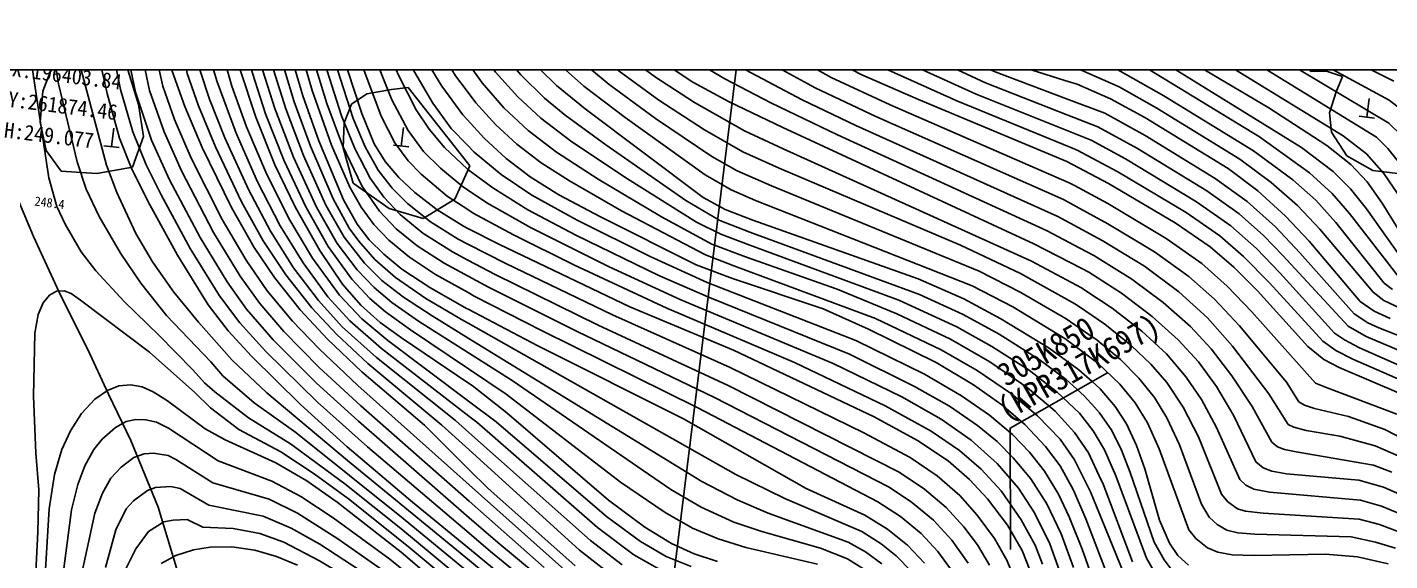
# Model space of a CAD drawing. Header units: millimetres. Extents: x 8678 to 9474, y 1103 to 1809.
# Drawn here: x 8787.4 to 8963.6, y 1485.4 to 1554.4 of the extents above; entities that cross this region are included whole.
import ezdxf
from ezdxf.xclip import XClip

# ---------------------------------------------------------------- set-up
doc = ezdxf.new("R2010")
doc.units = ezdxf.units.MM
doc.header["$LTSCALE"] = 10
doc.header["$MEASUREMENT"] = 0
doc.header["$XCLIPFRAME"] = 2
doc.layers.add('TX-PAPR', color=2, linetype='Continuous', plot=False)
doc.layers.add('TZ-BASE', color=253, linetype='Continuous')
doc.styles.add('GR', font='GulimChe.ttf')
doc.styles.add('HANA', font='GulimChe.ttf')

# ---------------------------------------------------------------- blocks, each defined once
blk = doc.blocks.new('JD-CGHF56FJ')
at = {"layer": 'TZ-BASE'}
for p, q in [((82.98, -179.74), (126.91, 175.61)), ((34.81, 72.44, 244), (28.33, 104.51, 244)), ((36.76, 72.12, 243), (30.01, 104.2, 243)), ((26.82, 73.19, 247), (21.75, 102.71, 247)), ((38.58, 72.33, 242), (31.74, 103.72, 242)), ((40.3, 72.87, 241), (33.69, 102.39, 241)), ((41.51, 74.84, 240), (35.8, 100.67, 240)), ((43.45, 74.51, 239), (39.04, 94.43, 239)), ((79.56, 92.47), (512.16, 38.99)), ((33.08, 71.92, 245), (29.6, 87.46, 245)), ((147.93, 74.73, 201), (123.23, 86.43, 201)), ((146.7, 73.29, 202), (129.88, 81.22, 202)), ((182.15, 66.31, 197), (156.18, 82.18, 197)), ((33.01, 62.65, 246), (28.53, 79.52, 246)), ((48.9, 80.25, 235), (50.3, 74.98, 235)), ((50.58, 79.61, 234), (51.89, 74.54, 234)), ((62.46, 80.43, 225), (66.02, 69.33, 225)), ((66.42, 79.91, 223), (69.93, 71.13, 223)), ((68.25, 80.17, 222), (70.78, 74.31, 222)), ((69.97, 80.75, 221), (72.77, 74.87, 221)), ((197.27, 66.27, 193), (174.93, 80.03, 193)), ((185.43, 80.22, 188.36), (188.79, 74.79, 188.36)), ((25.54, 61.01, 248), (23.04, 77.79, 248)), ((49.24, 72.9, 236), (47.8, 77.86, 236)), ((56.67, 77.64, 230), (58.4, 71.64, 230)), ((57.86, 78.24, 229), (59.61, 72.33, 229)), ((59.37, 77.55, 228), (61.53, 70.62, 228)), ((61.6, 78.97, 226), (64.91, 68.72, 226)), ((65.06, 78.32, 224), (68.53, 68.99, 224)), ((75.85, 77.85, 219), (78.15, 74.23, 219)), ((83.34, 74.71, 217), (80.54, 78.48, 217)), ((86.59, 74.35, 216), (83.68, 77.81, 216)), ((99.34, 74.81, 212), (95.18, 78.3, 212)), ((126.73, 74.01, 206), (119.07, 78.33, 206)), ((187.57, 64.94, 196), (164.73, 79.08, 196)), ((183.35, 70.08, 195), (170.53, 77.64, 195)), ((192.97, 66.46, 194), (172.44, 79.05, 194)), ((198.88, 68.09, 192), (181.1, 78.71, 192)), ((199.52, 73.52, 190), (189.82, 78.39, 190)), ((27.82, 76.64, 245.37), (25.71, 74.69, 245.37)), ((37.14, 70.53, 245.37), (35.5, 75.9, 245.37)), ((47.32, 73.42, 237), (46.16, 77.44, 237)), ((52.93, 75.79, 233), (54.77, 69.98, 233)), ((54.32, 75.91, 232), (56.19, 69.95, 232)), ((55.51, 76.76, 231), (57.28, 70.85, 231)), ((60.72, 77.5, 227), (63.42, 69.06, 227)), ((73.67, 77.3, 220), (76.39, 72.9, 220)), ((81.6, 73.33, 218), (79.64, 76.08, 218)), ((91.21, 72.97, 215), (88.19, 75.91, 215)), ((94.76, 72.9, 214), (91.32, 75.92, 214)), ((98.01, 73.09, 213), (93.71, 76.68, 213)), ((104.02, 74.03, 211), (99.74, 77.25, 211)), ((108.85, 73.41, 210), (104.77, 76.1, 210)), ((112.98, 73.82, 209), (108.35, 76.6, 209)), ((124.67, 72.65, 207), (116.61, 77.1, 207)), ((130.7, 74.36, 205), (125.57, 76.98, 205)), ((142.98, 70.99, 204), (131.79, 76.02, 204)), ((145.51, 71.86, 203), (135.91, 76.2, 203)), ((156.95, 73.62, 200), (149.55, 75.97, 200)), ((163.99, 72.79, 199), (156.74, 75.99, 199)), ((169.77, 71.63, 198), (159.65, 77.34, 198)), ((198.89, 71.05, 191), (188.57, 76.71, 191)), ((203.81, 72.87, 189), (197.15, 77.41, 189)), ((25.71, 74.69, 245.37), (24.77, 72.23, 245.37)), ((43.14, 70.23, 240), (41.51, 74.84, 240)), ((44.91, 70.33, 239), (43.45, 74.51, 239)), ((46.33, 71.21, 238), (44.89, 75.59, 238)), ((50.3, 74.98, 235), (52.31, 68.89, 235)), ((51.89, 74.54, 234), (53.59, 69.31, 234)), ((70.78, 74.31, 222), (73.07, 69.83, 222)), ((72.77, 74.87, 221), (75.2, 70.67, 221)), ((78.15, 74.23, 219), (79.65, 72.24, 219)), ((86.21, 71.49, 217), (83.34, 74.71, 217)), ((89.67, 71.32, 216), (86.59, 74.35, 216)), ((104.43, 71.09, 212), (99.34, 74.81, 212)), ((109.06, 70.75, 211), (104.02, 74.03, 211)), ((122.98, 71.1, 208), (115.44, 75.11, 208)), ((138.02, 71.14, 205), (130.7, 74.36, 205)), ((157.17, 71.25, 201), (147.93, 74.73, 201)), ((188.79, 74.79, 188.36), (190.79, 74.82, 188.36)), ((190.79, 74.82, 188.36), (192.86, 74.15, 188.36)), ((192.86, 74.15, 188.36), (192.06, 72.15, 188.36)), ((29.21, 63.11, 247), (26.82, 73.19, 247)), ((36.42, 66.99, 244), (34.81, 72.44, 244)), ((40.45, 66.97, 242), (38.58, 72.33, 242)), ((41.82, 68.55, 241), (40.3, 72.87, 241)), ((49.77, 66.79, 237), (47.32, 73.42, 237)), ((51.12, 67.63, 236), (49.24, 72.9, 236)), ((59.61, 72.33, 229), (62.12, 65.27, 229)), ((69.89, 72.47, 222.98), (66.7, 71.91, 222.98)), ((72.01, 72.71, 222.98), (69.89, 72.47, 222.98)), ((79.7, 62.98, 222.98), (72.01, 72.71, 222.98)), ((76.39, 72.9, 220), (79.11, 69.18, 220)), ((84.41, 70.09, 218), (81.6, 73.33, 218)), ((94.94, 69.97, 215), (91.21, 72.97, 215)), ((100.08, 68.82, 214), (94.76, 72.9, 214)), ((104, 68.7, 213), (98.01, 73.09, 213)), ((113.56, 70.84, 210), (108.85, 73.41, 210)), ((118.93, 70.72, 209), (112.98, 73.82, 209)), ((132.53, 68.96, 207), (124.67, 72.65, 207)), ((134.39, 70.45, 206), (126.73, 74.01, 206)), ((157.36, 69.15, 202), (146.7, 73.29, 202)), ((158.56, 73.12, 200), (156.95, 73.62, 200)), ((162.85, 71.26, 200), (158.56, 73.12, 200)), ((168.84, 70.03, 199), (163.99, 72.79, 199)), ((24.77, 72.23, 245.37), (24.44, 68.24, 245.37)), ((34.69, 66.16, 245), (33.08, 71.92, 245)), ((38.85, 65.9, 243), (36.76, 72.12, 243)), ((37.8, 66.38, 245.37), (37.14, 70.53, 245.37)), ((48.31, 66.19, 238), (46.33, 71.21, 238)), ((57.28, 70.85, 231), (59.38, 65.13, 231)), ((58.4, 71.64, 230), (60.48, 65.83, 230)), ((61.53, 70.62, 228), (63.55, 65.2, 228)), ((64.68, 70.54, 222.98), (63.73, 68.12, 222.98)), ((66.7, 71.91, 222.98), (64.68, 70.54, 222.98)), ((69.93, 71.13, 223), (72.01, 67.16, 223)), ((75.2, 70.67, 221), (77.6, 67.4, 221)), ((79.65, 72.24, 219), (80.79, 70.73, 219)), ((80.79, 70.73, 219), (83.38, 67.89, 219)), ((89.2, 68.74, 217), (86.21, 71.49, 217)), ((92.33, 69.15, 216), (89.67, 71.32, 216)), ((110.37, 67.23, 212), (104.43, 71.09, 212)), ((115.52, 67.11, 211), (109.06, 70.75, 211)), ((120.49, 67.53, 210), (113.56, 70.84, 210)), ((127.57, 66.58, 209), (118.93, 70.72, 209)), ((129.94, 67.81, 208), (122.98, 71.1, 208)), ((157.24, 63.12, 205), (138.02, 71.14, 205)), ((157.74, 64.95, 204), (142.98, 70.99, 204)), ((157.55, 67.02, 203), (145.51, 71.86, 203)), ((162.13, 69.38, 201), (157.17, 71.25, 201)), ((167.32, 68.81, 200), (162.85, 71.26, 200)), ((181.38, 64.51, 198), (169.77, 71.63, 198)), ((192.06, 72.15, 188.36), (191.21, 69.44, 188.36)), ((196.03, 68.88, 193.82), (196.32, 71.27, 193.82)), ((201.2, 69.31, 191), (198.89, 71.05, 191)), ((45.4, 64.95, 240), (43.14, 70.23, 240)), ((47.11, 65.04, 239), (44.91, 70.33, 239)), ((52.31, 68.89, 235), (54.78, 62.72, 235)), ((53.59, 69.31, 234), (56, 63.21, 234)), ((54.77, 69.98, 233), (57.19, 63.7, 233)), ((56.19, 69.95, 232), (58.49, 63.93, 232)), ((63.42, 69.06, 227), (65.13, 64.82, 227)), ((66.02, 69.33, 225), (67.64, 65.43, 225)), ((68.53, 68.99, 224), (70.29, 65.57, 224)), ((73.07, 69.83, 222), (74.73, 67.3, 222)), ((79.11, 69.18, 220), (79.67, 68.55, 220)), ((87.55, 67.14, 218), (84.41, 70.09, 218)), ((93.2, 65.69, 217), (89.2, 68.74, 217)), ((97.58, 65.28, 216), (92.33, 69.15, 216)), ((110.2, 58.47, 215), (94.94, 69.97, 215)), ((110.45, 61.4, 214), (100.08, 68.82, 214)), ((156.77, 58.22, 207), (132.53, 68.96, 207)), ((157.51, 60.4, 206), (134.39, 70.45, 206)), ((161.24, 67.64, 202), (157.36, 69.15, 202)), ((167.35, 66.51, 201), (162.13, 69.38, 201)), ((178.07, 62.22, 200), (167.32, 68.81, 200)), ((179.59, 63.45, 199), (168.84, 70.03, 199)), ((190.83, 65.2, 195), (183.35, 70.08, 195)), ((191.21, 69.44, 188.36), (191.46, 66.93, 188.36)), ((195.03, 69.01, 193.82), (197.02, 68.76, 193.82)), ((24.44, 68.24, 245.37), (25.21, 64.56, 245.37)), ((33.66, 65.06, 246.75), (33.95, 67.44, 246.75)), ((38.14, 62.73, 244), (36.42, 66.99, 244)), ((42.7, 61.92, 242), (40.45, 66.97, 242)), ((43.98, 63.59, 241), (41.82, 68.55, 241)), ((53.74, 61.47, 236), (51.12, 67.63, 236)), ((63.73, 68.12, 222.98), (63.64, 64.9, 222.98)), ((64.91, 68.72, 226), (66.47, 65.03, 226)), ((71.12, 65.14, 224.09), (71.41, 67.52, 224.09)), ((72.01, 67.16, 223), (74.03, 64.45, 223)), ((74.73, 67.3, 222), (76.73, 64.95, 222)), ((77.6, 67.4, 221), (79.69, 65.24, 221)), ((79.67, 68.55, 220), (81.84, 66.14, 220)), ((83.38, 67.89, 219), (86.08, 65.39, 219)), ((91.22, 64.33, 218), (87.55, 67.14, 218)), ((111.3, 63.78, 213), (104, 68.7, 213)), ((115.33, 64.37, 212), (110.37, 67.23, 212)), ((120.53, 64.76, 211), (115.52, 67.11, 211)), ((152.94, 52.51, 210), (120.49, 67.53, 210)), ((156.05, 56.03, 208), (129.94, 67.81, 208)), ((160.36, 65.89, 203), (157.55, 67.02, 203)), ((166.36, 64.84, 202), (161.24, 67.64, 202)), ((200.52, 66.51, 192), (198.88, 68.09, 192)), ((36.2, 62.35, 245), (34.69, 66.16, 245)), ((36.37, 62.41, 245.37), (37.8, 66.38, 245.37)), ((41.18, 60.77, 243), (38.85, 65.9, 243)), ((51.36, 59.52, 238), (48.31, 66.19, 238)), ((52.55, 60.49, 237), (49.77, 66.79, 237)), ((60.48, 65.83, 230), (63.66, 58.19, 230)), ((62.12, 65.27, 229), (64.5, 59.82, 229)), ((67.64, 65.43, 225), (69.07, 63.13, 225)), ((70.12, 65.27, 224.09), (72.11, 65.02, 224.09)), ((70.29, 65.57, 224), (72.04, 63.22, 224)), ((79.69, 65.24, 221), (80.55, 64.35, 221)), ((81.84, 66.14, 220), (84.69, 63.53, 220)), ((86.08, 65.39, 219), (89.24, 62.96, 219)), ((100.38, 60.88, 217), (93.2, 65.69, 217)), ((107.96, 58.11, 216), (97.58, 65.28, 216)), ((154.69, 54.17, 209), (127.57, 66.58, 209)), ((164.81, 63.5, 203), (160.36, 65.89, 203)), ((176.4, 60.96, 201), (167.35, 66.51, 201)), ((188.59, 61.67, 197), (182.15, 66.31, 197)), ((191.46, 66.93, 188.36), (193.43, 63.88, 188.36)), ((195.97, 64.15, 194), (192.97, 66.46, 194)), ((198.72, 64.84, 193), (197.27, 66.27, 193)), ((25.21, 64.56, 245.37), (27.16, 61.9, 245.37)), ((32.66, 65.18, 246.75), (34.65, 64.94, 246.75)), ((47.97, 55.65, 241), (43.98, 63.59, 241)), ((49.17, 57.18, 240), (45.4, 64.95, 240)), ((50.49, 57.93, 239), (47.11, 65.04, 239)), ((57.19, 63.7, 233), (60.19, 57.23, 233)), ((58.49, 63.93, 232), (61.39, 57.51, 232)), ((59.38, 65.13, 231), (62.34, 58.3, 231)), ((63.55, 65.2, 228), (66.02, 59.98, 228)), ((63.64, 64.9, 222.98), (64.9, 60.35, 222.98)), ((65.13, 64.82, 227), (67.12, 60.97, 227)), ((66.47, 65.03, 226), (68.13, 62.04, 226)), ((74.03, 64.45, 223), (76.19, 62.29, 223)), ((76.73, 64.95, 222), (79.7, 62.17, 222)), ((80.55, 64.35, 221), (84.05, 61.46, 221)), ((84.69, 63.53, 220), (87.81, 61.17, 220)), ((96.61, 60.84, 218), (91.22, 64.33, 218)), ((114.56, 61.93, 213), (111.3, 63.78, 213)), ((120.01, 62.27, 212), (115.33, 64.37, 212)), ((152.67, 50.27, 211), (120.53, 64.76, 211)), ((158.55, 64.62, 204), (157.74, 64.95, 204)), ((163.83, 61.82, 204), (158.55, 64.62, 204)), ((174, 57.94, 203), (164.81, 63.5, 203)), ((175.34, 59.36, 202), (166.36, 64.84, 202)), ((183.65, 60.41, 199), (179.59, 63.45, 199)), ((186.45, 60.75, 198), (181.38, 64.51, 198)), ((191.65, 61.85, 196), (187.57, 64.94, 196)), ((193.94, 62.75, 195), (190.83, 65.2, 195)), ((193.43, 63.88, 188.36), (196.78, 61.97, 188.36)), ((198.24, 61.6, 194), (195.97, 64.15, 194)), ((200.28, 62.87, 193), (198.72, 64.84, 193)), ((19.78, 62.51, 311.22), (23.55, 53.44, 311.22)), ((27.16, 61.9, 245.37), (31.74, 61.61, 245.37)), ((30.38, 59.55, 247), (29.21, 63.11, 247)), ((31.74, 61.61, 245.37), (36.37, 62.41, 245.37)), ((34.34, 59.14, 246), (33.01, 62.65, 246)), ((38.34, 58.01, 245), (36.2, 62.35, 245)), ((40.07, 58.82, 244), (38.14, 62.73, 244)), ((46.84, 53.96, 242), (42.7, 61.92, 242)), ((54.78, 62.72, 235), (57.44, 57.2, 235)), ((56, 63.21, 234), (58.81, 57.28, 234)), ((68.13, 62.04, 226), (69.97, 59.7, 226)), ((69.07, 63.13, 225), (70.81, 61.08, 225)), ((72.04, 63.22, 224), (73.71, 61.51, 224)), ((76.19, 62.29, 223), (79.03, 59.93, 223)), ((78.06, 58.26, 222.98), (79.7, 61.91, 222.98)), ((80.01, 62.59, 222.98), (79.7, 62.98, 222.98)), ((79.7, 61.91, 222.98), (80.01, 62.59, 222.98)), ((79.7, 62.17, 222), (79.76, 62.11, 222)), ((79.76, 62.11, 222), (82.96, 59.73, 222)), ((89.24, 62.96, 219), (92.88, 60.62, 219)), ((119.03, 59.98, 213), (114.56, 61.93, 213)), ((143.46, 52.32, 212), (120.01, 62.27, 212)), ((157.94, 62.75, 205), (157.24, 63.12, 205)), ((162.61, 60.28, 205), (157.94, 62.75, 205)), ((172.64, 56.53, 204), (163.83, 61.82, 204)), ((181.93, 59.34, 200), (178.07, 62.22, 200)), ((193.92, 59.61, 196), (191.65, 61.85, 196)), ((196.08, 60.49, 195), (193.94, 62.75, 195)), ((196.78, 61.97, 188.36), (202.2, 61.33, 188.36)), ((26.59, 57.31, 248), (25.54, 61.01, 248)), ((45.11, 53.33, 243), (41.18, 60.77, 243)), ((55.48, 54.84, 237), (52.55, 60.49, 237)), ((56.74, 55.55, 236), (53.74, 61.47, 236)), ((64.9, 60.35, 222.98), (69.59, 57.07, 222.98)), ((66.02, 59.98, 228), (68.3, 56.7, 228)), ((67.12, 60.97, 227), (68.89, 58.51, 227)), ((70.81, 61.08, 225), (72.91, 59.12, 225)), ((73.71, 61.51, 224), (77.09, 58.66, 224)), ((79.03, 59.93, 223), (79.71, 59.47, 223)), ((84.05, 61.46, 221), (88.03, 58.79, 221)), ((87.81, 61.17, 220), (91.5, 58.85, 220)), ((92.88, 60.62, 219), (99.63, 56.77, 219)), ((104.79, 55.98, 218), (96.61, 60.84, 218)), ((109.31, 55.31, 217), (100.38, 60.88, 217)), ((113.79, 59.48, 214), (110.45, 61.4, 214)), ((145.87, 48.94, 213), (119.03, 59.98, 213)), ((158.19, 60.03, 206), (157.51, 60.4, 206)), ((158.19, 60.03, 206), (162.51, 57.71, 206)), ((171.21, 55.22, 205), (162.61, 60.28, 205)), ((180.55, 57.97, 201), (176.4, 60.96, 201)), ((187.06, 57.47, 199), (183.65, 60.41, 199)), ((189.41, 58.13, 198), (186.45, 60.75, 198)), ((191.54, 59.02, 197), (188.59, 61.67, 197)), ((198.02, 57.76, 195), (196.08, 60.49, 195)), ((204.78, 51.93, 194), (198.24, 61.6, 194)), ((32.07, 56.05, 247), (30.38, 59.55, 247)), ((36.81, 53.82, 246), (34.34, 59.14, 246)), ((43.85, 51.89, 244), (40.07, 58.82, 244)), ((54.23, 54.13, 238), (51.36, 59.52, 238)), ((62.34, 58.3, 231), (64.39, 54.5, 231)), ((63.66, 58.19, 230), (65.42, 55.05, 230)), ((64.5, 59.82, 229), (65.95, 57.25, 229)), ((68.89, 58.51, 227), (71, 56.28, 227)), ((69.97, 59.7, 226), (71.95, 57.73, 226)), ((72.91, 59.12, 225), (75.77, 56.89, 225)), ((73.98, 55.75, 222.98), (78.06, 58.26, 222.98)), ((77.09, 58.66, 224), (79.73, 56.93, 224)), ((79.71, 59.47, 223), (82.2, 57.79, 223)), ((82.96, 59.73, 222), (87.52, 56.9, 222)), ((88.03, 58.79, 221), (93.88, 55.57, 221)), ((91.5, 58.85, 220), (96.91, 55.97, 220)), ((113.03, 56.95, 215), (110.2, 58.47, 215)), ((116.97, 58.11, 214), (113.79, 59.48, 214)), ((158.43, 57.32, 207), (156.77, 58.22, 207)), ((179.5, 56.39, 202), (175.34, 59.36, 202)), ((185.5, 56.08, 200), (181.93, 59.34, 200)), ((193.79, 56.43, 197), (191.54, 59.02, 197)), ((195.96, 57.02, 196), (193.92, 59.61, 196)), ((27.67, 55.03, 248), (26.59, 57.31, 248)), ((42.21, 51.05, 245), (38.34, 58.01, 245)), ((52.1, 52.03, 240), (49.17, 57.18, 240)), ((53.29, 52.9, 239), (50.49, 57.93, 239)), ((57.44, 57.2, 235), (60.61, 51.64, 235)), ((58.81, 57.28, 234), (61.7, 52.16, 234)), ((60.19, 57.23, 233), (62.86, 52.55, 233)), ((61.39, 57.51, 232), (63.75, 53.36, 232)), ((65.95, 57.25, 229), (67.58, 54.98, 229)), ((68.3, 56.7, 228), (70.47, 54.44, 228)), ((69.59, 57.07, 222.98), (73.98, 55.75, 222.98)), ((71.95, 57.73, 226), (74.93, 55.34, 226)), ((75.77, 56.89, 225), (79.17, 54.78, 225)), ((79.73, 56.93, 224), (80.45, 56.45, 224)), ((80.45, 56.45, 224), (85.64, 53.64, 224)), ((82.2, 57.79, 223), (87.83, 54.62, 223)), ((87.52, 56.9, 222), (93.73, 53.63, 222)), ((99.63, 56.77, 219), (110.49, 51.06, 219)), ((112.33, 55.52, 216), (107.96, 58.11, 216)), ((116.61, 55.56, 215), (113.03, 56.95, 215)), ((144.98, 47.07, 214), (116.97, 58.11, 214)), ((158.43, 57.32, 207), (162.54, 55.1, 207)), ((162.51, 57.71, 206), (170.08, 53.19, 206)), ((176.99, 53.54, 204), (172.64, 56.53, 204)), ((178.43, 54.81, 203), (174, 57.94, 203)), ((184.21, 54.7, 201), (180.55, 57.97, 201)), ((189.96, 54.41, 199), (187.06, 57.47, 199)), ((192.01, 55.27, 198), (189.41, 58.13, 198)), ((200.22, 48.13, 197), (193.79, 56.43, 197)), ((201.22, 49.6, 196), (195.96, 57.02, 196)), ((202.04, 51.21, 195), (198.02, 57.76, 195)), ((29.75, 51.47, 248), (27.67, 55.03, 248)), ((34.81, 51.28, 247), (32.07, 56.05, 247)), ((51.08, 50.37, 241), (47.97, 55.65, 241)), ((58.44, 50.02, 237), (55.48, 54.84, 237)), ((59.65, 50.65, 236), (56.74, 55.55, 236)), ((65.42, 55.05, 230), (67, 53.02, 230)), ((67.58, 54.98, 229), (69.53, 52.96, 229)), ((71, 56.28, 227), (73.91, 53.89, 227)), ((74.93, 55.34, 226), (78.5, 53.1, 226)), ((79.17, 54.78, 225), (79.74, 54.49, 225)), ((93.88, 55.57, 221), (103.31, 50.84, 221)), ((96.91, 55.97, 220), (109.28, 49.8, 220)), ((111.3, 52.47, 218), (104.79, 55.98, 218)), ((112.47, 53.73, 217), (109.31, 55.31, 217)), ((116.2, 54.01, 216), (112.33, 55.52, 216)), ((137.97, 47.96, 215), (116.61, 55.56, 215)), ((158.68, 54.61, 208), (156.05, 56.03, 208)), ((162.54, 55.1, 207), (168.55, 51.46, 207)), ((175.74, 52.12, 205), (171.21, 55.22, 205)), ((181.73, 51.88, 203), (178.43, 54.81, 203)), ((182.66, 53.59, 202), (179.5, 56.39, 202)), ((187.37, 51.35, 201), (184.21, 54.7, 201)), ((188.55, 52.82, 200), (185.5, 56.08, 200)), ((198.26, 47.39, 198), (192.01, 55.27, 198)), ((23.55, 53.44, 311.22), (27.12, 45.79, 311.22)), ((38.94, 50.17, 246), (36.81, 53.82, 246)), ((48.6, 47.57, 243), (45.11, 53.33, 243)), ((50.28, 48.31, 242), (46.84, 53.96, 242)), ((56.2, 48.48, 239), (53.29, 52.9, 239)), ((57.21, 49.41, 238), (54.23, 54.13, 238)), ((63.75, 53.36, 232), (66.37, 50, 232)), ((64.39, 54.5, 231), (65.63, 52.84, 231)), ((67, 53.02, 230), (68.87, 51.14, 230)), ((69.53, 52.96, 229), (72.19, 50.78, 229)), ((70.47, 54.44, 228), (73.19, 52.24, 228)), ((73.91, 53.89, 227), (77.76, 51.45, 227)), ((78.5, 53.1, 226), (79.75, 52.46, 226)), ((79.74, 54.49, 225), (83.85, 52.41, 225)), ((85.64, 53.64, 224), (93.53, 49.75, 224)), ((87.83, 54.62, 223), (98.04, 49.52, 223)), ((93.73, 53.63, 222), (104.53, 48.34, 222)), ((116.22, 52.31, 217), (112.47, 53.73, 217)), ((138.17, 45.95, 216), (116.2, 54.01, 216)), ((158.92, 51.92, 209), (154.69, 54.17, 209)), ((158.68, 54.61, 208), (161.81, 52.93, 208)), ((161.81, 52.93, 208), (167.25, 49.59, 208)), ((170.08, 53.19, 206), (174.66, 49.94, 206)), ((180.08, 50.87, 204), (176.99, 53.54, 204)), ((185.17, 50.99, 202), (182.66, 53.59, 202)), ((196.82, 46.25, 199), (189.96, 54.41, 199)), ((31.64, 49.02, 248), (29.75, 51.47, 248)), ((37.46, 47.39, 247), (34.81, 51.28, 247)), ((47.62, 45.79, 244), (43.85, 51.89, 244)), ((54.73, 48.14, 240), (52.1, 52.03, 240)), ((60.61, 51.64, 235), (63.54, 47.3, 235)), ((61.7, 52.16, 234), (64.75, 47.91, 234)), ((62.86, 52.55, 233), (65.42, 49.12, 233)), ((65.63, 52.84, 231), (67.71, 50.48, 231)), ((68.87, 51.14, 230), (71.23, 49.24, 230)), ((73.19, 52.24, 228), (76.67, 49.99, 228)), ((77.76, 51.45, 227), (79.76, 50.4, 227)), ((79.75, 52.46, 226), (84.64, 49.96, 226)), ((83.85, 52.41, 225), (100.72, 44.33, 225)), ((115.67, 50.82, 218), (111.3, 52.47, 218)), ((135.49, 45.21, 217), (116.22, 52.31, 217)), ((151.22, 48.64, 212), (143.46, 52.32, 212)), ((159.16, 49.3, 210), (152.94, 52.51, 210)), ((158.92, 51.92, 209), (160.71, 50.98, 209)), ((168.55, 51.46, 207), (173, 48.27, 207)), ((178.83, 49.49, 205), (175.74, 52.12, 205)), ((184.8, 48.69, 203), (181.73, 51.88, 203)), ((194.38, 43.45, 201), (187.37, 51.35, 201)), ((195.18, 45.03, 200), (188.55, 52.82, 200)), ((41.71, 46.26, 246), (38.94, 50.17, 246)), ((46.18, 44.63, 245), (42.21, 51.05, 245)), ((53.8, 46.44, 241), (51.08, 50.37, 241)), ((60.42, 45.16, 238), (57.21, 49.41, 238)), ((61.65, 45.66, 237), (58.44, 50.02, 237)), ((63.16, 45.84, 236), (59.65, 50.65, 236)), ((66.37, 50, 232), (68.64, 47.77, 232)), ((67.71, 50.48, 231), (70.38, 48.15, 231)), ((72.19, 50.78, 229), (75.58, 48.54, 229)), ((76.67, 49.99, 228), (79.77, 48.32, 228)), ((79.76, 50.4, 227), (83.3, 48.53, 227)), ((84.64, 49.96, 226), (98.44, 43.3, 226)), ((93.53, 49.75, 224), (105.49, 44.18, 224)), ((98.04, 49.52, 223), (107.28, 45.26, 223)), ((103.31, 50.84, 221), (110.68, 47.49, 221)), ((109.28, 49.8, 220), (113.98, 48.01, 220)), ((110.49, 51.06, 219), (114.13, 49.67, 219)), ((114.13, 49.67, 219), (132.46, 42.86, 219)), ((127.5, 46.64, 218), (115.67, 50.82, 218)), ((159.1, 46.8, 211), (152.67, 50.27, 211)), ((160.71, 50.98, 209), (165.62, 47.94, 209)), ((167.25, 49.59, 208), (171.71, 46.3, 208)), ((174.66, 49.94, 206), (177.97, 47.02, 206)), ((181.87, 46.43, 205), (178.83, 49.49, 205)), ((183.43, 47.45, 204), (180.08, 50.87, 204)), ((193.6, 41.84, 202), (185.17, 50.99, 202)), ((35.3, 45.04, 248), (31.64, 49.02, 248)), ((52.86, 44.76, 242), (50.28, 48.31, 242)), ((58.07, 43.95, 240), (54.73, 48.14, 240)), ((59.56, 44.21, 239), (56.2, 48.48, 239)), ((64.75, 47.91, 234), (67.07, 45.43, 234)), ((65.42, 49.12, 233), (67.61, 46.83, 233)), ((68.64, 47.77, 232), (71.41, 45.61, 232)), ((70.38, 48.15, 231), (74.33, 45.42, 231)), ((71.23, 49.24, 230), (74.85, 46.84, 230)), ((75.58, 48.54, 229), (79.78, 46.19, 229)), ((79.77, 48.32, 228), (82.44, 46.88, 228)), ((83.3, 48.53, 227), (96.61, 41.99, 227)), ((104.53, 48.34, 222), (111.01, 45.54, 222)), ((113.98, 48.01, 220), (125.7, 44.11, 220)), ((143.88, 45.38, 215), (137.97, 47.96, 215)), ((151.25, 46.21, 213), (145.87, 48.94, 213)), ((158.34, 44.68, 212), (151.22, 48.64, 212)), ((160.05, 48.84, 210), (159.16, 49.3, 210)), ((164.29, 46.1, 210), (160.05, 48.84, 210)), ((165.62, 47.94, 209), (169.69, 44.93, 209)), ((173, 48.27, 207), (176.34, 45.32, 207)), ((191.85, 40.95, 203), (184.8, 48.69, 203)), ((25.64, 45.84, 249), (24.83, 44.85, 249)), ((26.56, 46.37, 249), (25.64, 45.84, 249)), ((27.52, 46.43, 249), (26.56, 46.37, 249)), ((28.43, 46.09, 249), (27.52, 46.43, 249)), ((29.67, 45.2, 249), (28.43, 46.09, 249)), ((40.79, 43.23, 247), (37.46, 47.39, 247)), ((44.93, 42.37, 246), (41.71, 46.26, 246)), ((51.13, 44.06, 243), (48.6, 47.57, 243)), ((57.05, 42.51, 241), (53.8, 46.44, 241)), ((66.02, 42.82, 236), (63.16, 45.84, 236)), ((63.54, 47.3, 235), (65.91, 44.58, 235)), ((67.61, 46.83, 233), (69.93, 44.89, 233)), ((74.85, 46.84, 230), (79.58, 44.15, 230)), ((79.78, 46.19, 229), (80.56, 45.75, 229)), ((82.44, 46.88, 228), (93.89, 41.14, 228)), ((110.68, 47.49, 221), (129.95, 40, 221)), ((135.24, 43.46, 218), (127.5, 46.64, 218)), ((143.83, 43.37, 216), (138.17, 45.95, 216)), ((150.25, 44.34, 214), (144.98, 47.07, 214)), ((157.15, 42.81, 213), (151.25, 46.21, 213)), ((159.41, 46.59, 211), (159.1, 46.8, 211)), ((159.41, 46.59, 211), (163.07, 44.19, 211)), ((168.26, 43.1, 210), (164.29, 46.1, 210)), ((171.71, 46.3, 208), (175.41, 42.92, 208)), ((177.97, 47.02, 206), (181.14, 43.7, 206)), ((188.38, 39.22, 205), (181.87, 46.43, 205)), ((190.35, 39.92, 204), (183.43, 47.45, 204)), ((198.23, 45.17, 199), (196.82, 46.25, 199)), ((199.34, 46.58, 198), (198.26, 47.39, 198)), ((24.83, 44.85, 249), (24.18, 43.37, 249)), ((27.12, 45.79, 311.22), (30.54, 38.91, 311.22)), ((38.56, 38.47, 249), (29.67, 45.2, 249)), ((39.76, 40.7, 248), (35.3, 45.04, 248)), ((48.75, 41.26, 245), (46.18, 44.63, 245)), ((50.26, 42.3, 244), (47.62, 45.79, 244)), ((54.57, 40.09, 243), (51.13, 44.06, 243)), ((55.94, 41.16, 242), (52.86, 44.76, 242)), ((62.74, 40.8, 239), (59.56, 44.21, 239)), ((63.5, 41.78, 238), (60.42, 45.16, 238)), ((64.49, 42.55, 237), (61.65, 45.66, 237)), ((65.91, 44.58, 235), (68.42, 42.33, 235)), ((67.07, 45.43, 234), (69.09, 43.71, 234)), ((69.93, 44.89, 233), (73.36, 42.49, 233)), ((71.41, 45.61, 232), (75.13, 43.18, 232)), ((74.33, 45.42, 231), (79.25, 42.56, 231)), ((79.58, 44.15, 230), (79.79, 44.04, 230)), ((80.56, 45.75, 229), (89.36, 41.24, 229)), ((100.72, 44.33, 225), (114.09, 38.76, 225)), ((105.49, 44.18, 224), (122, 37.15, 224)), ((107.28, 45.26, 223), (126.99, 37.02, 223)), ((111.01, 45.54, 222), (129.1, 38.22, 222)), ((125.7, 44.11, 220), (131.55, 41.47, 220)), ((143, 41.78, 217), (135.49, 45.21, 217)), ((148.7, 42.82, 215), (143.88, 45.38, 215)), ((156.96, 40.27, 214), (150.25, 44.34, 214)), ((159.66, 43.77, 212), (158.34, 44.68, 212)), ((163.07, 44.19, 211), (166.93, 41.19, 211)), ((169.69, 44.93, 209), (173.2, 41.82, 209)), ((176.34, 45.32, 207), (179.57, 41.9, 207)), ((196.98, 43.78, 200), (195.18, 45.03, 200)), ((200.32, 44.17, 199), (198.23, 45.17, 199)), ((24.18, 43.37, 249), (23.76, 40.95, 249)), ((46.49, 37.25, 247), (40.79, 43.23, 247)), ((49.26, 37.44, 246), (44.93, 42.37, 246)), ((53.64, 38.57, 244), (50.26, 42.3, 244)), ((60.52, 38.91, 241), (57.05, 42.51, 241)), ((61.58, 40.19, 240), (58.07, 43.95, 240)), ((68.59, 38.97, 237), (64.49, 42.55, 237)), ((69.39, 40, 236), (66.02, 42.82, 236)), ((68.42, 42.33, 235), (71.17, 40.33, 235)), ((69.09, 43.71, 234), (72.32, 41.37, 234)), ((73.36, 42.49, 233), (79.82, 38.39, 233)), ((75.13, 43.18, 232), (79.81, 40.31, 232)), ((79.25, 42.56, 231), (79.8, 42.25, 231)), ((79.79, 44.04, 230), (88.82, 39.32, 230)), ((98.44, 43.3, 226), (113.66, 36.5, 226)), ((132.46, 42.86, 219), (140.95, 38.8, 219)), ((142.16, 40.19, 218), (135.24, 43.46, 218)), ((148.47, 40.81, 216), (143.83, 43.37, 216)), ((154.92, 39.01, 215), (148.7, 42.82, 215)), ((159.92, 40.88, 213), (157.15, 42.81, 213)), ((159.66, 43.77, 212), (162.14, 42.09, 212)), ((171.64, 40.1, 210), (168.26, 43.1, 210)), ((175.41, 42.92, 208), (178.65, 39.28, 208)), ((181.14, 43.7, 206), (189.4, 34.5, 206)), ((196.17, 42.29, 201), (194.38, 43.45, 201)), ((199.04, 42.83, 200), (196.98, 43.78, 200)), ((23.76, 40.95, 249), (23.59, 32.8, 249)), ((44.17, 36.2, 248), (39.76, 40.7, 248)), ((51.78, 37.97, 245), (48.75, 41.26, 245)), ((60.52, 36.51, 242), (55.94, 41.16, 242)), ((66.81, 37.04, 239), (62.74, 40.8, 239)), ((67.95, 37.8, 238), (63.5, 41.78, 238)), ((72.32, 41.37, 234), (79.83, 36.33, 234)), ((79.8, 42.25, 231), (114.43, 22.68, 231)), ((89.36, 41.24, 229), (109.49, 31.3, 229)), ((93.89, 41.14, 228), (111.67, 32.61, 228)), ((96.61, 41.99, 227), (113.41, 34.19, 227)), ((131.55, 41.47, 220), (140.3, 37.14, 220)), ((147.52, 39.24, 217), (143, 41.78, 217)), ((153.63, 37.55, 216), (148.47, 40.81, 216)), ((159.92, 40.88, 213), (161.15, 40.03, 213)), ((162.14, 42.09, 212), (165.55, 39.36, 212)), ((166.93, 41.19, 211), (170.09, 38.27, 211)), ((173.2, 41.82, 209), (175.87, 38.92, 209)), ((179.57, 41.9, 207), (185.64, 34.59, 207)), ((193.14, 40.07, 203), (191.85, 40.95, 203)), ((195.93, 40.52, 202), (193.6, 41.84, 202)), ((197.58, 41.65, 201), (196.17, 42.29, 201)), ((203.21, 39.42, 201), (197.58, 41.65, 201)), ((30.54, 38.91, 311.22), (33.26, 33.07, 311.22)), ((60.16, 34.5, 243), (54.57, 40.09, 243)), ((65.54, 34.17, 241), (60.52, 38.91, 241)), ((66.05, 35.95, 240), (61.58, 40.19, 240)), ((79.86, 30.23, 237), (68.59, 38.97, 237)), ((79.85, 32.16, 236), (69.39, 40, 236)), ((71.17, 40.33, 235), (79.84, 34.48, 235)), ((79.81, 40.31, 232), (110.01, 21.76, 232)), ((88.82, 39.32, 230), (107.66, 29.88, 230)), ((129.95, 40, 221), (138.82, 35.63, 221)), ((140.95, 38.8, 219), (145.64, 36.1, 219)), ((147.26, 37.24, 218), (142.16, 40.19, 218)), ((152.33, 36.15, 217), (147.52, 39.24, 217)), ((158.79, 36.22, 215), (154.92, 39.01, 215)), ((160.2, 37.83, 214), (156.96, 40.27, 214)), ((161.15, 40.03, 213), (164.16, 37.53, 213)), ((165.55, 39.36, 212), (168.08, 36.95, 212)), ((174.25, 37.25, 210), (171.64, 40.1, 210)), ((175.87, 38.92, 209), (178.54, 35.45, 209)), ((178.65, 39.28, 208), (183.34, 33.11, 208)), ((190.48, 37.54, 205), (188.38, 39.22, 205)), ((192, 38.71, 204), (190.35, 39.92, 204)), ((195.07, 39.05, 203), (193.14, 40.07, 203)), ((202.79, 35.64, 203), (195.07, 39.05, 203)), ((203.29, 37.39, 202), (195.93, 40.52, 202)), ((44.43, 33.28, 249), (38.56, 38.47, 249)), ((48.05, 35.44, 247), (46.49, 37.25, 247)), ((53.73, 33.23, 246), (49.26, 37.44, 246)), ((58.12, 31.71, 245), (51.78, 37.97, 245)), ((60.3, 32.04, 244), (53.64, 38.57, 244)), ((76.4, 29.05, 239), (66.81, 37.04, 239)), ((78.15, 29.64, 238), (67.95, 37.8, 238)), ((79.82, 38.39, 233), (85.46, 34.81, 233)), ((114.09, 38.76, 225), (132.3, 30.15, 225)), ((122, 37.15, 224), (133.74, 31.57, 224)), ((126.99, 37.02, 223), (135.86, 32.71, 223)), ((129.1, 38.22, 222), (137.52, 34.07, 222)), ((140.3, 37.14, 220), (145.15, 34.28, 220)), ((152.09, 33.93, 218), (147.26, 37.24, 218)), ((157.14, 34.94, 216), (153.63, 37.55, 216)), ((160.2, 37.83, 214), (161.22, 37.07, 214)), ((161.22, 37.07, 214), (164.08, 34.34, 214)), ((164.16, 37.53, 213), (166.54, 35.14, 213)), ((170.09, 38.27, 211), (172.67, 35.25, 211)), ((176.58, 34.04, 210), (174.25, 37.25, 210)), ((192.43, 36.49, 205), (190.48, 37.54, 205)), ((194.19, 37.59, 204), (192, 38.71, 204)), ((201.33, 34.49, 204), (194.19, 37.59, 204)), ((45.68, 34.53, 248), (44.17, 36.2, 248)), ((52.11, 31.93, 247), (48.05, 35.44, 247)), ((65.91, 31.57, 242), (60.52, 36.51, 242)), ((74.12, 29.05, 240), (66.05, 35.95, 240)), ((79.83, 36.33, 234), (84.72, 33.04, 234)), ((113.66, 36.5, 226), (130.95, 28.07, 226)), ((138.82, 35.63, 221), (143.59, 32.86, 221)), ((145.64, 36.1, 219), (150.07, 33.09, 219)), ((155.98, 33.33, 217), (152.33, 36.15, 217)), ((160.49, 34.68, 215), (158.79, 36.22, 215)), ((168.08, 36.95, 212), (170.14, 34.56, 212)), ((172.67, 35.25, 211), (174.62, 32.37, 211)), ((178.54, 35.45, 209), (181.17, 31.46, 209)), ((200.13, 33.21, 205), (192.43, 36.49, 205)), ((33.15, 33.54, 250), (31.5, 32.4, 250)), ((34.62, 34.12, 250), (33.15, 33.54, 250)), ((36.16, 34.27, 250), (34.62, 34.12, 250)), ((37.63, 33.99, 250), (36.16, 34.27, 250)), ((39.05, 33.38, 250), (37.63, 33.99, 250)), ((47.04, 33.34, 248), (45.68, 34.53, 248)), ((65.62, 29.55, 243), (60.16, 34.5, 243)), ((79.9, 21.35, 241), (65.54, 34.17, 241)), ((79.84, 34.48, 235), (80.3, 34.17, 235)), ((80.3, 34.17, 235), (84.77, 30.63, 235)), ((85.46, 34.81, 233), (106, 20.73, 233)), ((113.41, 34.19, 227), (135.53, 22.97, 227)), ((137.52, 34.07, 222), (142.03, 31.49, 222)), ((145.15, 34.28, 220), (148.81, 31.69, 220)), ((155.72, 30.85, 218), (152.09, 33.93, 218)), ((159.47, 32.84, 216), (157.14, 34.94, 216)), ((160.49, 34.68, 215), (161.51, 33.76, 215)), ((161.51, 33.76, 215), (163.48, 31.45, 215)), ((164.08, 34.34, 214), (166.06, 31.92, 214)), ((166.54, 35.14, 213), (168.54, 32.62, 213)), ((170.14, 34.56, 212), (172.28, 31.36, 212)), ((178.81, 30.26, 210), (176.58, 34.04, 210)), ((185.64, 34.59, 207), (187.23, 32.06, 207)), ((189.4, 34.5, 206), (190.9, 33.87, 206)), ((190.9, 33.87, 206), (199.89, 30.46, 206)), ((23.59, 32.8, 249), (23.89, 25.41, 249)), ((31.5, 32.4, 250), (29.77, 30.56, 250)), ((33.26, 33.07, 311.22), (36.16, 27.08, 311.22)), ((40.9, 32.19, 250), (39.05, 33.38, 250)), ((45.76, 28.57, 250), (40.9, 32.19, 250)), ((46.46, 31.3, 249), (44.43, 33.28, 249)), ((51.38, 30.01, 248), (47.04, 33.34, 248)), ((57.5, 28.09, 247), (52.11, 31.93, 247)), ((64.19, 24.5, 246), (53.73, 33.23, 246)), ((66.78, 26.27, 244), (60.3, 32.04, 244)), ((83.4, 29.5, 236), (79.85, 32.16, 236)), ((84.72, 33.04, 234), (99.49, 21.69, 234)), ((111.67, 32.61, 228), (134.15, 21.06, 228)), ((135.86, 32.71, 223), (140.96, 29.81, 223)), ((143.59, 32.86, 221), (147.21, 30.35, 221)), ((150.07, 33.09, 219), (153.44, 30.27, 219)), ((158.84, 30.59, 217), (155.98, 33.33, 217)), ((160.79, 31.38, 216), (159.47, 32.84, 216)), ((166.06, 31.92, 214), (167.64, 29.36, 214)), ((168.54, 32.62, 213), (170.15, 30, 213)), ((174.62, 32.37, 211), (176.59, 28.76, 211)), ((183.34, 33.11, 208), (185.84, 29.15, 208)), ((187.23, 32.06, 207), (187.98, 31.65, 207)), ((29.77, 30.56, 250), (28.34, 28.34, 250)), ((50.12, 28.5, 249), (46.46, 31.3, 249)), ((56.82, 26.64, 248), (51.38, 30.01, 248)), ((64.15, 26.23, 245), (58.12, 31.71, 245)), ((79.91, 19.23, 242), (65.91, 31.57, 242)), ((80.9, 29.42, 237), (79.86, 30.23, 237)), ((84.77, 30.63, 235), (97.95, 19.37, 235)), ((109.49, 31.3, 229), (132.79, 19.12, 229)), ((132.3, 30.15, 225), (137.91, 27.09, 225)), ((133.74, 31.57, 224), (139.68, 28.27, 224)), ((142.03, 31.49, 222), (145.67, 29.01, 222)), ((147.21, 30.35, 221), (150.18, 27.85, 221)), ((148.81, 31.69, 220), (151.8, 29.13, 220)), ((153.44, 30.27, 219), (156.34, 27.22, 219)), ((158.23, 28.11, 218), (155.72, 30.85, 218)), ((160.62, 28.32, 217), (158.84, 30.59, 217)), ((160.79, 31.38, 216), (161.46, 30.63, 216)), ((161.46, 30.63, 216), (163.04, 28.35, 216)), ((163.48, 31.45, 215), (164.93, 29.21, 215)), ((170.15, 30, 213), (171.8, 26.51, 213)), ((172.28, 31.36, 212), (174.25, 27.53, 212)), ((181.66, 24.33, 210), (178.81, 30.26, 210)), ((181.17, 31.46, 209), (183.72, 26.86, 209)), ((187.98, 31.65, 207), (189.27, 31.19, 207)), ((189.27, 31.19, 207), (193.64, 30.17, 207)), ((193.64, 30.17, 207), (198.35, 28.5, 207)), ((28.34, 28.34, 250), (27.24, 25.91, 250)), ((34.16, 28.73, 251), (32.46, 27.23, 251)), ((35.57, 29.51, 251), (34.16, 28.73, 251)), ((36.79, 29.78, 251), (35.57, 29.51, 251)), ((38.11, 29.75, 251), (36.79, 29.78, 251)), ((39.49, 29.44, 251), (38.11, 29.75, 251)), ((41.01, 28.67, 251), (39.49, 29.44, 251)), ((47.44, 24.46, 251), (41.01, 28.67, 251)), ((48.36, 27.17, 250), (45.76, 28.57, 250)), ((55.54, 25.62, 249), (50.12, 28.5, 249)), ((79.92, 17.09, 243), (65.62, 29.55, 243)), ((79.89, 23.34, 240), (74.12, 29.05, 240)), ((79.88, 25.89, 239), (76.4, 29.05, 239)), ((79.87, 28.12, 238), (78.15, 29.64, 238)), ((96.51, 15.81, 237), (80.9, 29.42, 237)), ((97.67, 17.26, 236), (83.4, 29.5, 236)), ((107.66, 29.88, 230), (123.49, 20.85, 230)), ((139.68, 28.27, 224), (143.35, 25.76, 224)), ((140.96, 29.81, 223), (144.86, 27.11, 223)), ((145.67, 29.01, 222), (148.19, 26.93, 222)), ((151.8, 29.13, 220), (154.47, 26.31, 220)), ((161.14, 27.44, 217), (160.62, 28.32, 217)), ((163.04, 28.35, 216), (164.31, 25.81, 216)), ((164.93, 29.21, 215), (166.24, 26.44, 215)), ((167.64, 29.36, 214), (169.18, 25.98, 214)), ((176.59, 28.76, 211), (179.58, 22.03, 211)), ((185.84, 29.15, 208), (186.59, 28.8, 208)), ((186.59, 28.8, 208), (188.16, 28.37, 208)), ((188.16, 28.37, 208), (192.54, 27.64, 208)), ((198.35, 28.5, 207), (201.13, 27.07, 207)), ((32.46, 27.23, 251), (31.36, 25.89, 251)), ((36.16, 27.08, 311.22), (39.68, 18.45, 311.22)), ((54.92, 24.2, 250), (48.36, 27.17, 250)), ((63.84, 21.48, 248), (56.82, 26.64, 248)), ((71.38, 17, 247), (57.5, 28.09, 247)), ((95.62, 14.12, 238), (79.87, 28.12, 238)), ((130.95, 28.07, 226), (136.95, 24.87, 226)), ((137.91, 27.09, 225), (141.86, 24.42, 225)), ((144.86, 27.11, 223), (148.23, 24.08, 223)), ((148.19, 26.93, 222), (150.3, 24.83, 222)), ((150.18, 27.85, 221), (152.4, 25.54, 221)), ((156.34, 27.22, 219), (158.23, 24.55, 219)), ((160.01, 25.49, 218), (158.23, 28.11, 218)), ((161.14, 27.44, 217), (162.08, 25.86, 217)), ((166.24, 26.44, 215), (167.29, 23.4, 215)), ((171.8, 26.51, 213), (174.63, 18.84, 213)), ((174.25, 27.53, 212), (177.24, 20.12, 212)), ((183.72, 26.86, 209), (184.46, 26.26, 209)), ((192.54, 27.64, 208), (197.08, 26.37, 208)), ((23.89, 25.41, 249), (24.24, 20.67, 249)), ((27.24, 25.91, 250), (26.3, 22.67, 250)), ((31.36, 25.89, 251), (30.21, 23.8, 251)), ((36.56, 24.88, 252), (34.89, 23.62, 252)), ((37.89, 25.36, 252), (36.56, 24.88, 252)), ((39.1, 25.42, 252), (37.89, 25.36, 252)), ((40.97, 25.15, 252), (39.1, 25.42, 252)), ((41.99, 24.63, 252), (40.97, 25.15, 252)), ((59.89, 22.77, 249), (55.54, 25.62, 249)), ((72.59, 19.1, 245), (64.15, 26.23, 245)), ((79.93, 15.07, 244), (66.78, 26.27, 244)), ((94.18, 12.9, 239), (79.88, 25.89, 239)), ((136.95, 24.87, 226), (140.45, 22.48, 226)), ((143.35, 25.76, 224), (146.13, 23.37, 224)), ((150.3, 24.83, 222), (152.57, 22.1, 222)), ((152.4, 25.54, 221), (154.33, 23.09, 221)), ((154.47, 26.31, 220), (156.34, 23.8, 220)), ((161.63, 22.04, 218), (160.01, 25.49, 218)), ((162.08, 25.86, 217), (163.55, 22.5, 217)), ((164.31, 25.81, 216), (165.43, 22.93, 216)), ((169.18, 25.98, 214), (173.02, 15.54, 214)), ((184.46, 26.26, 209), (185.38, 25.91, 209)), ((185.38, 25.91, 209), (186.86, 25.6, 209)), ((186.86, 25.6, 209), (196.88, 23.88, 209)), ((197.08, 26.37, 208), (200.09, 25.07, 208)), ((30.21, 23.8, 251), (29.31, 21.4, 251)), ((34.89, 23.62, 252), (33.56, 22.22, 252)), ((46.78, 21.59, 252), (41.99, 24.63, 252)), ((54.41, 21.83, 251), (47.44, 24.46, 251)), ((58.93, 21.84, 250), (54.92, 24.2, 250)), ((79.95, 11.55, 246), (64.19, 24.5, 246)), ((82.35, 20.91, 240), (79.89, 23.34, 240)), ((135.53, 22.97, 227), (138.83, 20.77, 227)), ((141.86, 24.42, 225), (144.62, 22.04, 225)), ((146.13, 23.37, 224), (148.71, 20.54, 224)), ((148.23, 24.08, 223), (150.96, 20.9, 223)), ((154.33, 23.09, 221), (156.14, 20.14, 221)), ((156.34, 23.8, 220), (158.1, 20.66, 220)), ((158.23, 24.55, 219), (160.27, 20.42, 219)), ((165.43, 22.93, 216), (168.53, 13.94, 216)), ((167.29, 23.4, 215), (169.22, 16.78, 215)), ((182.63, 23.55, 210), (181.66, 24.33, 210)), ((183.75, 23.09, 210), (182.63, 23.55, 210)), ((185.63, 22.77, 210), (183.75, 23.09, 210)), ((196.88, 23.88, 209), (199.25, 22.97, 209)), ((26.3, 22.67, 250), (25.59, 18.23, 250)), ((29.31, 21.4, 251), (28.5, 18.12, 251)), ((33.56, 22.22, 252), (32.51, 20.28, 252)), ((54.04, 19.48, 252), (46.78, 21.59, 252)), ((58.16, 19.82, 251), (54.41, 21.83, 251)), ((62.86, 19.08, 250), (58.93, 21.84, 250)), ((64.3, 19.52, 249), (59.89, 22.77, 249)), ((71.09, 15.69, 248), (63.84, 21.48, 248)), ((92.23, 10.33, 241), (79.9, 21.35, 241)), ((99.49, 21.69, 234), (105.26, 17.74, 234)), ((110.01, 21.76, 232), (114.59, 19.4, 232)), ((114.43, 22.68, 231), (120.74, 19.56, 231)), ((140.45, 22.48, 226), (143.37, 19.95, 226)), ((144.62, 22.04, 225), (146.95, 19.53, 225)), ((152.57, 22.1, 222), (154.62, 18.88, 222)), ((161.63, 22.04, 218), (161.86, 21.55, 218)), ((161.86, 21.55, 218), (165.72, 11.4, 218)), ((163.55, 22.5, 217), (167.54, 11.84, 217)), ((179.58, 22.03, 211), (180.39, 21.29, 211)), ((180.39, 21.29, 211), (181.39, 20.76, 211)), ((194.98, 21.96, 210), (185.63, 22.77, 210)), ((198.17, 21.03, 210), (194.98, 21.96, 210)), ((24.24, 20.67, 249), (24.11, 15.22, 249)), ((32.51, 20.28, 252), (31.52, 17.69, 252)), ((38.3, 20.61, 253), (36.49, 19.28, 253)), ((39.34, 20.99, 253), (38.3, 20.61, 253)), ((41.33, 21.11, 253), (39.34, 20.99, 253)), ((42.52, 20.86, 253), (41.33, 21.11, 253)), ((46.26, 18.72, 253), (42.52, 20.86, 253)), ((57.72, 17.66, 252), (54.04, 19.48, 252)), ((62.33, 17.08, 251), (58.16, 19.82, 251)), ((72.01, 13.38, 249), (64.3, 19.52, 249)), ((93.62, 10.88, 240), (82.35, 20.91, 240)), ((106, 20.73, 233), (109.93, 18.46, 233)), ((114.59, 19.4, 232), (118.58, 17.69, 232)), ((120.74, 19.56, 231), (130.69, 15.3, 231)), ((123.49, 20.85, 230), (131.09, 17.4, 230)), ((134.15, 21.06, 228), (137.1, 19.13, 228)), ((138.83, 20.77, 227), (141.61, 18.42, 227)), ((143.37, 19.95, 226), (145.64, 17.42, 226)), ((146.95, 19.53, 225), (149.53, 16.11, 225)), ((148.71, 20.54, 224), (151.33, 16.83, 224)), ((150.96, 20.9, 223), (153.05, 17.72, 223)), ((156.14, 20.14, 221), (157.53, 17.22, 221)), ((158.1, 20.66, 220), (159.68, 16.95, 220)), ((160.27, 20.42, 219), (162.21, 15.68, 219)), ((177.24, 20.12, 212), (178.04, 19.14, 212)), ((181.39, 20.76, 211), (183.43, 20.4, 211)), ((183.43, 20.4, 211), (195.21, 19.34, 211)), ((201.91, 19.39, 210), (198.17, 21.03, 210)), ((25.59, 18.23, 250), (23.82, -11.64, 250)), ((28.5, 18.12, 251), (26.34, 1.78, 251)), ((31.52, 17.69, 252), (28.37, 3.26, 252)), ((35.54, 18.24, 253), (34.2, 15.52, 253)), ((36.49, 19.28, 253), (35.54, 18.24, 253)), ((39.68, 18.45, 311.22), (42.19, 10.18, 311.22)), ((53.29, 17.3, 253), (46.26, 18.72, 253)), ((62.95, 14.36, 252), (57.72, 17.66, 252)), ((71.12, 12.64, 250), (62.86, 19.08, 250)), ((79.94, 13.06, 245), (72.59, 19.1, 245)), ((89.62, 10.67, 242), (79.91, 19.23, 242)), ((97.95, 19.37, 235), (102.65, 15.85, 235)), ((105.26, 17.74, 234), (108.82, 15.75, 234)), ((109.93, 18.46, 233), (114.17, 16.53, 233)), ((118.58, 17.69, 232), (128.93, 13.94, 232)), ((132.79, 19.12, 229), (135.7, 17.25, 229)), ((137.1, 19.13, 228), (139.96, 16.77, 228)), ((141.61, 18.42, 227), (143.89, 15.92, 227)), ((153.05, 17.72, 223), (155.03, 13.72, 223)), ((154.62, 18.88, 222), (156.5, 14.99, 222)), ((174.63, 18.84, 213), (175.62, 17.15, 213)), ((178.04, 19.14, 212), (179.28, 18.24, 212)), ((179.28, 18.24, 212), (180.34, 17.94, 212)), ((180.34, 17.94, 212), (182.63, 17.68, 212)), ((182.63, 17.68, 212), (195.02, 16.9, 212)), ((195.21, 19.34, 211), (197.92, 18.59, 211)), ((197.92, 18.59, 211), (201.67, 17.04, 211)), ((40.43, 16.54, 254), (38.46, 15.29, 254)), ((41.63, 16.76, 254), (40.43, 16.54, 254)), ((43.44, 16.86, 254), (41.63, 16.76, 254)), ((45.46, 15.87, 254), (43.44, 16.86, 254)), ((49.38, 15.69, 254), (45.46, 15.87, 254)), ((56.9, 15.74, 253), (53.29, 17.3, 253)), ((69.66, 11.71, 251), (62.33, 17.08, 251)), ((79.95, 9.93, 247), (71.38, 17, 247)), ((83.63, 13.86, 243), (79.92, 17.09, 243)), ((102.07, 13.99, 236), (97.67, 17.26, 236)), ((114.17, 16.53, 233), (117.76, 15.29, 233)), ((131.09, 17.4, 230), (134.01, 15.62, 230)), ((135.7, 17.25, 229), (138.38, 15.06, 229)), ((139.96, 16.77, 228), (142.33, 14.18, 228)), ((143.89, 15.92, 227), (145.65, 13.57, 227)), ((145.64, 17.42, 226), (147.86, 14.4, 226)), ((149.53, 16.11, 225), (151.44, 12.84, 225)), ((151.33, 16.83, 224), (153.13, 13.53, 224)), ((157.53, 17.22, 221), (159.21, 13.03, 221)), ((159.68, 16.95, 220), (162.85, 8.61, 220)), ((169.22, 16.78, 215), (170.51, 13.78, 215)), ((175.62, 17.15, 213), (176.65, 16.19, 213)), ((176.65, 16.19, 213), (177.92, 15.46, 213)), ((195.02, 16.9, 212), (197.66, 16.22, 212)), ((197.66, 16.22, 212), (200.87, 15.01, 212)), ((24.11, 15.22, 249), (23.06, -6.58, 249)), ((34.2, 15.52, 253), (32.89, 10.65, 253)), ((38.46, 15.29, 254), (36.79, 13.07, 254)), ((52.83, 15.05, 254), (49.38, 15.69, 254)), ((55.93, 13.92, 254), (52.83, 15.05, 254)), ((60.6, 13.67, 253), (56.9, 15.74, 253)), ((71.14, 8.61, 252), (62.95, 14.36, 252)), ((79.96, 8.32, 248), (71.09, 15.69, 248)), ((82.68, 12.72, 244), (79.93, 15.07, 244)), ((99.71, 11.01, 238), (95.62, 14.12, 238)), ((101.23, 12.28, 237), (96.51, 15.81, 237)), ((102.65, 15.85, 235), (106.09, 13.77, 235)), ((108.82, 15.75, 234), (112.11, 14.34, 234)), ((112.11, 14.34, 234), (115.72, 13.23, 234)), ((117.76, 15.29, 233), (125.38, 13.14, 233)), ((130.69, 15.3, 231), (133.2, 13.72, 231)), ((134.01, 15.62, 230), (136.62, 13.53, 230)), ((138.38, 15.06, 229), (140.55, 12.71, 229)), ((142.33, 14.18, 228), (144.45, 11.2, 228)), ((147.86, 14.4, 226), (149.44, 11.61, 226)), ((156.5, 14.99, 222), (158.09, 10.66, 222)), ((162.21, 15.68, 219), (166.95, 4.13, 219)), ((173.02, 15.54, 214), (173.92, 14.39, 214)), ((173.92, 14.39, 214), (175.41, 13.21, 214)), ((177.92, 15.46, 213), (179.33, 15.12, 213)), ((179.33, 15.12, 213), (181.55, 14.94, 213)), ((181.55, 14.94, 213), (194, 14.61, 213)), ((194, 14.61, 213), (197.16, 13.94, 213)), ((36.79, 13.07, 254), (33.6, 6.69, 254)), ((44.28, 12.93, 255), (42, 12.2, 255)), ((46.41, 13.26, 255), (44.28, 12.93, 255)), ((49.23, 13.3, 255), (46.41, 13.26, 255)), ((52.18, 12.91, 255), (49.23, 13.3, 255)), ((55, 12.09, 255), (52.18, 12.91, 255)), ((60.54, 11.53, 254), (55.93, 13.92, 254)), ((69.91, 7.61, 253), (60.6, 13.67, 253)), ((79.98, 5.07, 250), (71.12, 12.64, 250)), ((79.97, 6.76, 249), (72.01, 13.38, 249)), ((93.82, 1.67, 245), (79.94, 13.06, 245)), ((95.29, 2.47, 244), (82.68, 12.72, 244)), ((95.73, 3.9, 243), (83.63, 13.86, 243)), ((98.5, 9.54, 239), (94.18, 12.9, 239)), ((105.4, 12.07, 236), (102.07, 13.99, 236)), ((106.09, 13.77, 235), (109.01, 12.43, 235)), ((109.01, 12.43, 235), (112.05, 11.43, 235)), ((115.72, 13.23, 234), (124.95, 11.1, 234)), ((125.38, 13.14, 233), (128.83, 11.75, 233)), ((128.93, 13.94, 232), (131.16, 12.68, 232)), ((131.16, 12.68, 232), (133.29, 11.13, 232)), ((133.2, 13.72, 231), (135.13, 12.15, 231)), ((136.62, 13.53, 230), (138.81, 11.23, 230)), ((140.55, 12.71, 229), (142.51, 10, 229)), ((145.65, 13.57, 227), (147.23, 10.94, 227)), ((151.44, 12.84, 225), (152.49, 10.21, 225)), ((153.13, 13.53, 224), (154.06, 11.07, 224)), ((155.03, 13.72, 223), (156.47, 9.61, 223)), ((159.21, 13.03, 221), (163.08, 2.19, 221)), ((168.53, 13.94, 216), (169.8, 11.64, 216)), ((170.51, 13.78, 215), (171.59, 12.21, 215)), ((175.41, 13.21, 214), (176.76, 12.62, 214)), ((176.76, 12.62, 214), (178.61, 12.27, 214)), ((181.46, 12.19, 214), (190.68, 12.39, 214)), ((190.68, 12.39, 214), (194.81, 12.02, 214)), ((197.16, 13.94, 213), (199.71, 13.13, 213)), ((42, 12.2, 255), (40.1, 11.18, 255)), ((57.71, 10.94, 255), (55, 12.09, 255)), ((66.98, 7.67, 254), (60.54, 11.53, 254)), ((75.82, 6.75, 251), (69.66, 11.71, 251)), ((93.38, 0.52, 246), (79.95, 11.55, 246)), ((104.58, 10.4, 237), (101.23, 12.28, 237)), ((108.63, 10.78, 236), (105.4, 12.07, 236)), ((128.83, 11.75, 233), (131.18, 10.29, 233)), ((135.13, 12.15, 231), (137.12, 10.15, 231)), ((149.44, 11.61, 226), (150.49, 9.06, 226)), ((167.54, 11.84, 217), (170.12, 7.29, 217)), ((169.8, 11.64, 216), (172.02, 8.73, 216)), ((171.59, 12.21, 215), (172.95, 10.95, 215)), ((178.61, 12.27, 214), (181.46, 12.19, 214)), ((194.81, 12.02, 214), (198.78, 11.12, 214))]:
    blk.add_line(p, q, dxfattribs=at)
at = {"layer": 'TZ-BASE', "style": 'HANA'}
for s, height, p in [('X:196403.84', 2, (20.72, 74.17, 249.08)), ('Y:261874.46', 2, (20.18, 70.23)), ('H:249.077', 2, (19.69, 66.26, 249.08)), ('248.4', 1.2, (23.66, 57.45, 248.39))]:
    blk.add_text(s, height=height, rotation=352.9531, dxfattribs=at).set_placement(p)
blk = doc.blocks.new('12')
at = {"layer": 'TZ-BASE', "flags": 128}
blk.add_lwpolyline([(236.64, 383.79), (236.57, 399.49), (249.19, 406.64)], dxfattribs=at)
at = {"layer": 'TZ-BASE', "style": 'GR'}
for s, p in [('305K850', (236.03, 404.78)), ('(KPR317K697)', (236.06, 400.35))]:
    blk.add_text(s, height=3, rotation=29.5142, dxfattribs=at).set_placement(p)
blk = doc.blocks.new('asdf')
at = {"layer": 'TZ-BASE'}
blk.add_blockref('12', (0, 0), dxfattribs=at)

msp = doc.modelspace()

# ---------------------------------------------------------------- linework, layer by layer
at = {"layer": 'TX-PAPR'}
msp.add_lwpolyline([(9463.09, 1398.87), (9466.07, 1548.87), (8764.23, 1548.87), (8764.95, 1398.87)], close=True, dxfattribs=at)

# ---------------------------------------------------------------- block references
at = {"layer": 'TZ-BASE'}
ref = msp.add_blockref('JD-CGHF56FJ', (8764.59, 1473.87), dxfattribs=at)
XClip(ref).set_block_clipping_path([(698.4920732728, -75.0000000069), (701.4767533416, 74.9999999931), (-0.3606341712, 74.9999999931), (0.3606341712, -75.0000000069)])
msp.add_blockref('asdf', (8677.89, 1103.05), dxfattribs=at)

doc.saveas('drawing.dxf')
